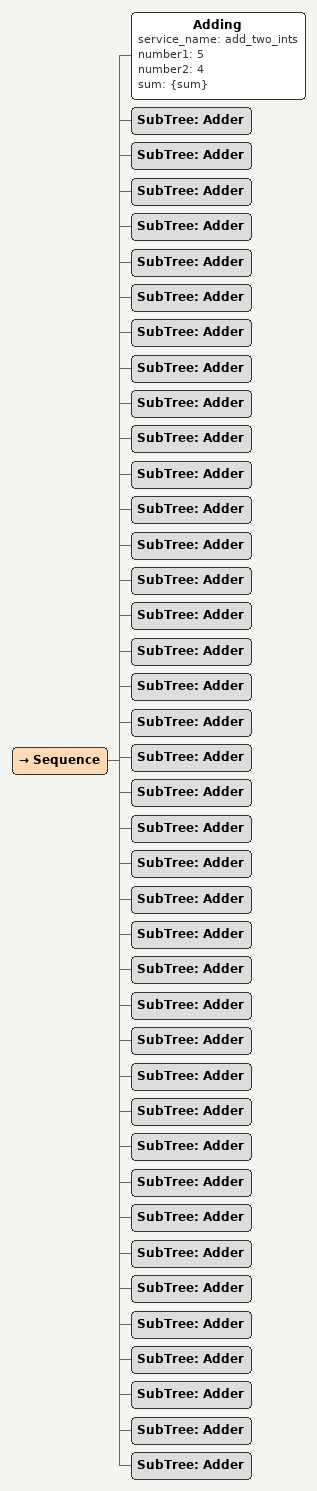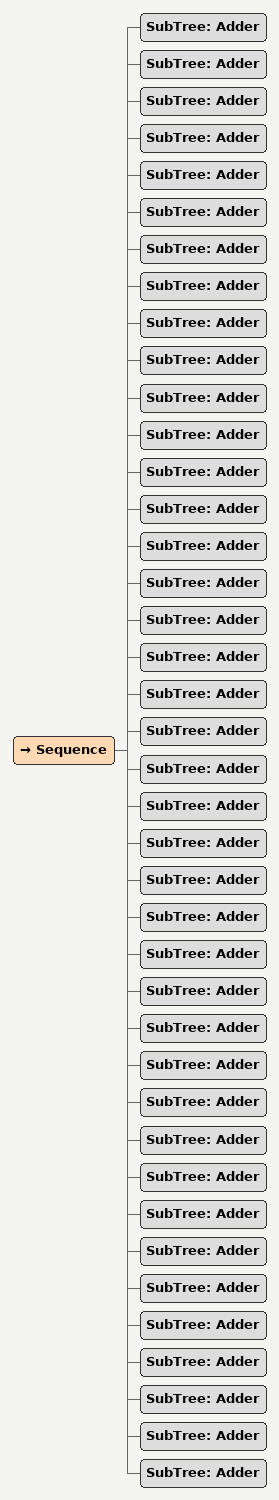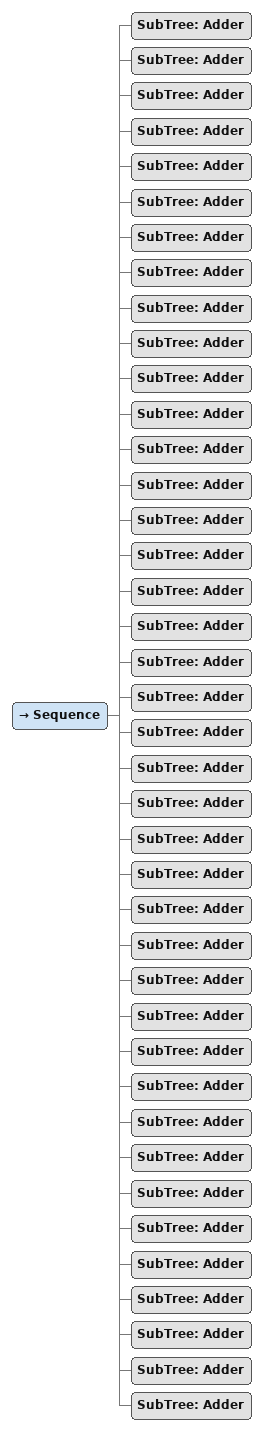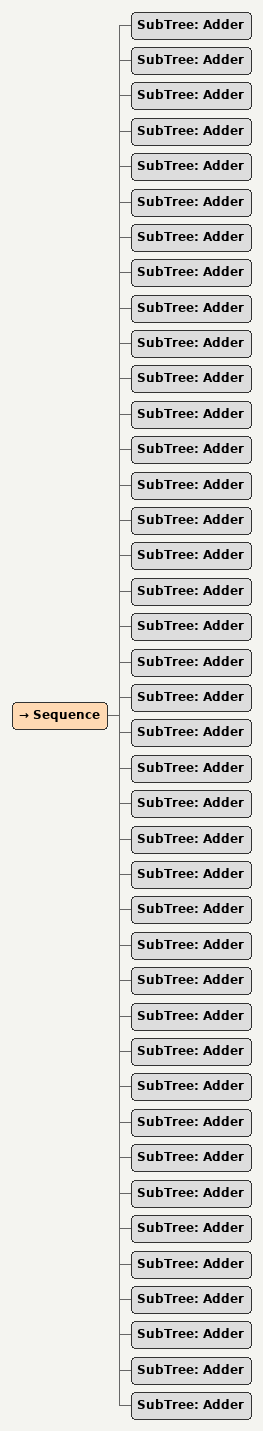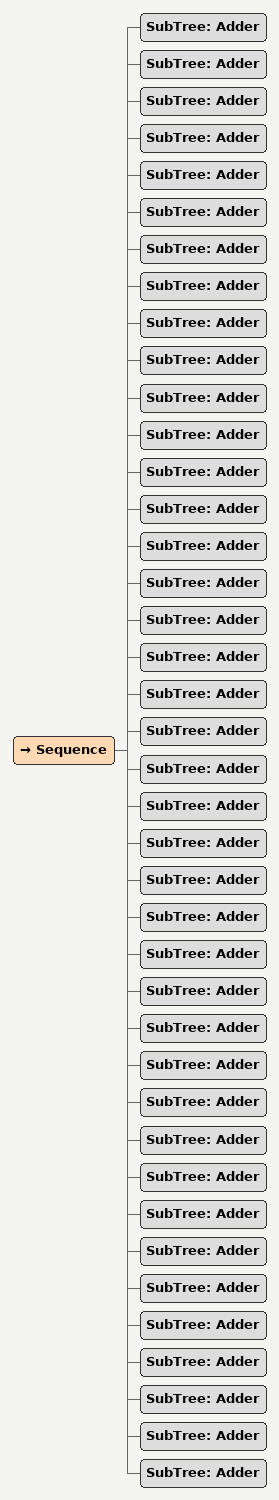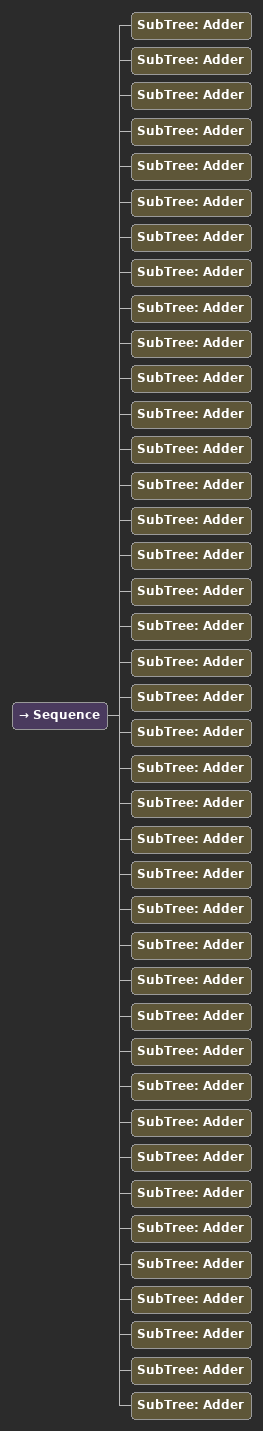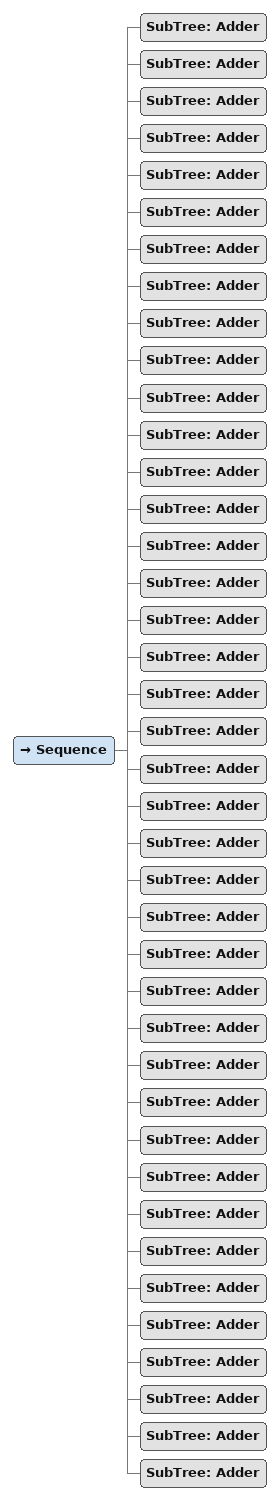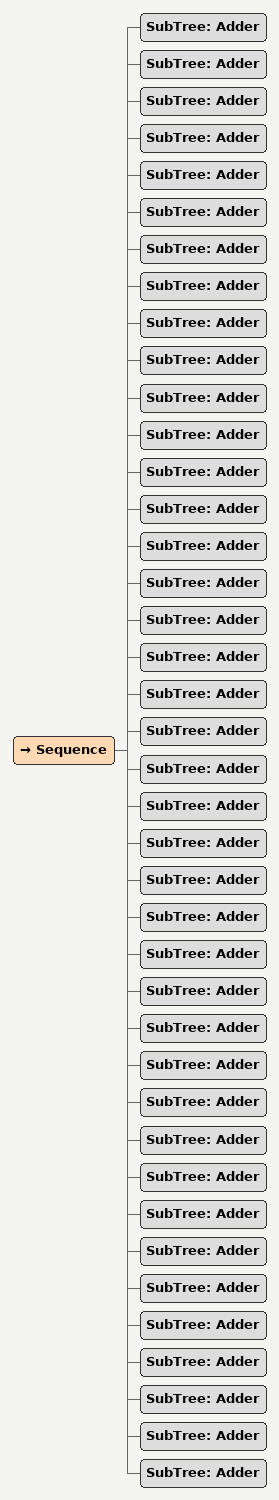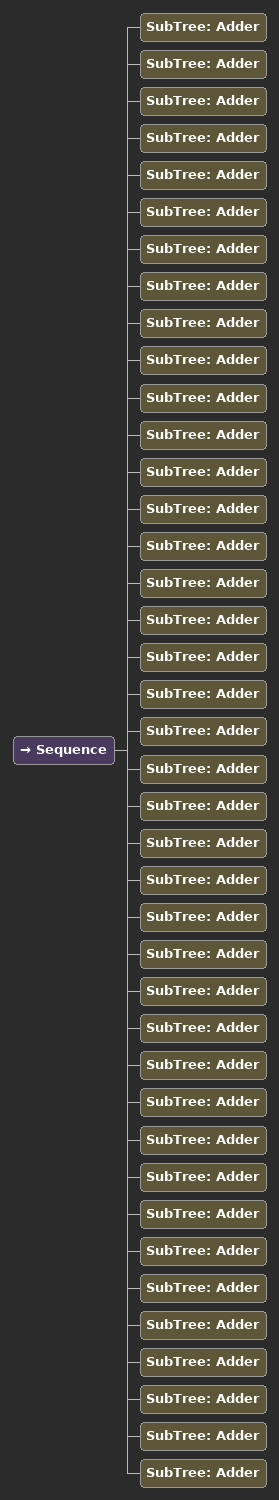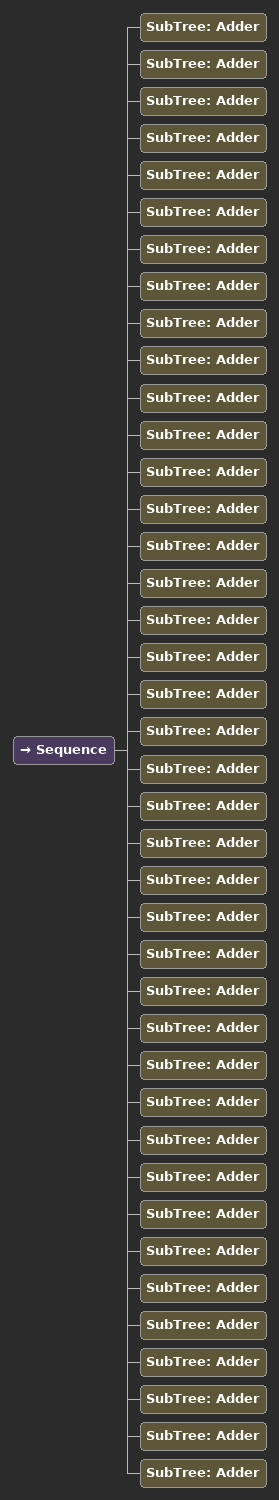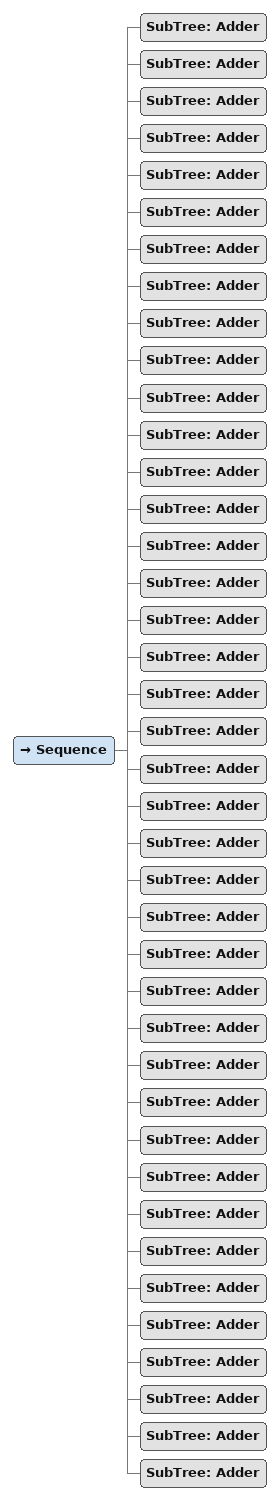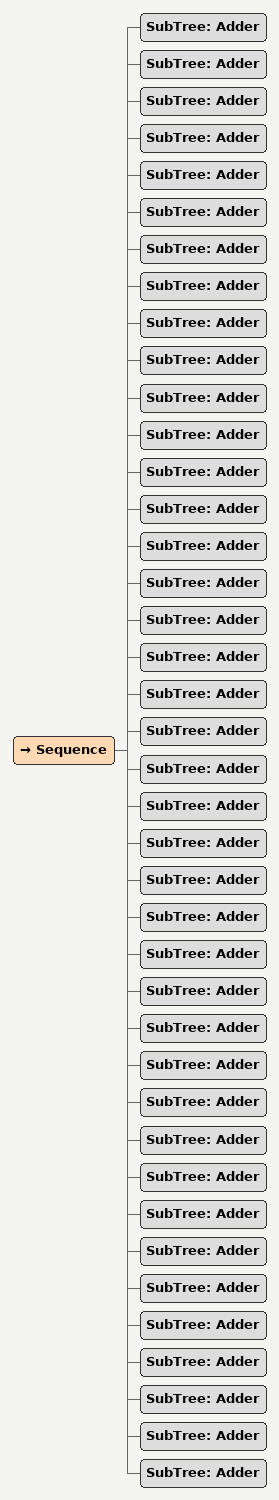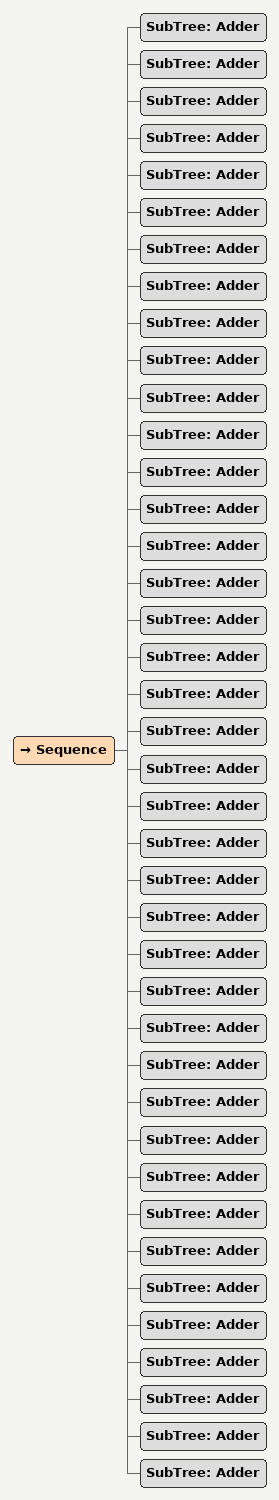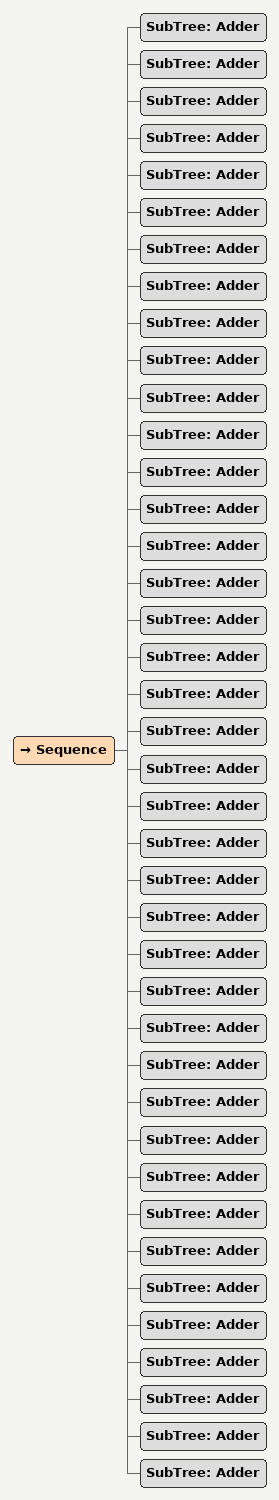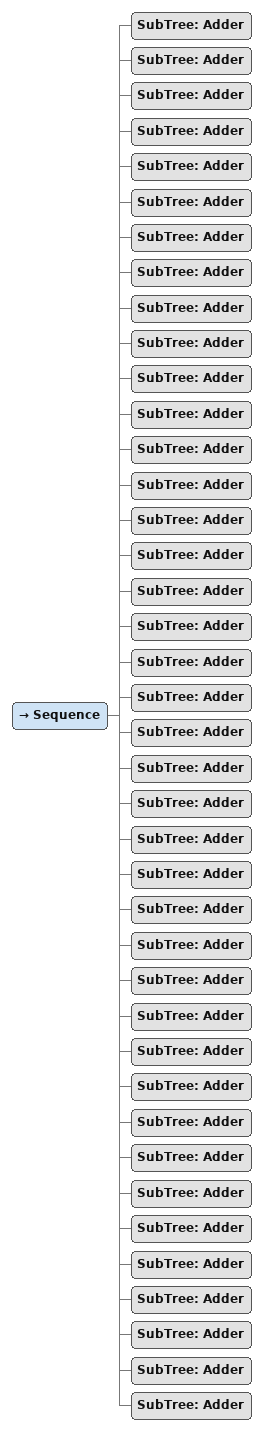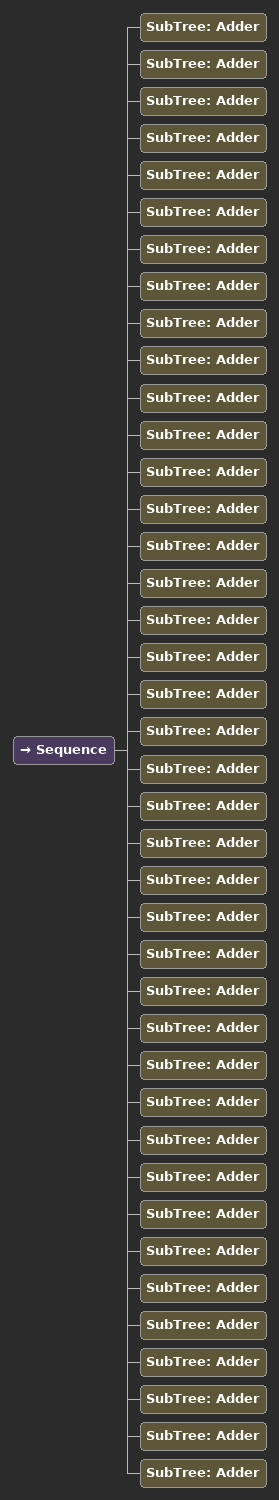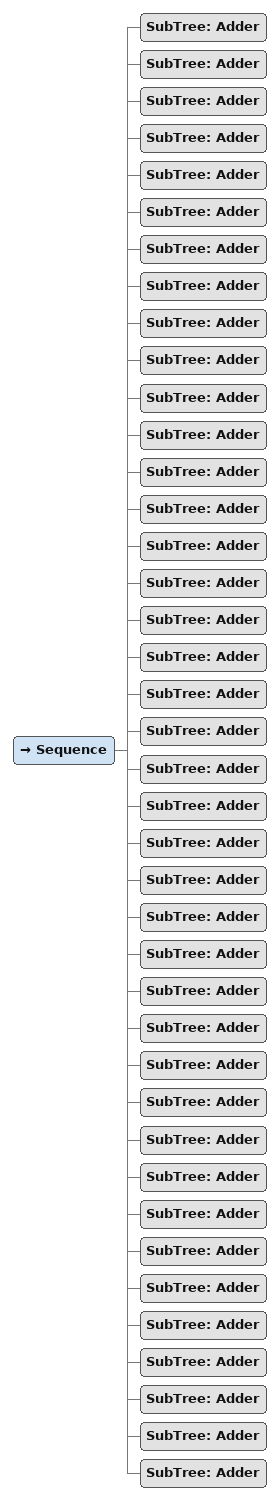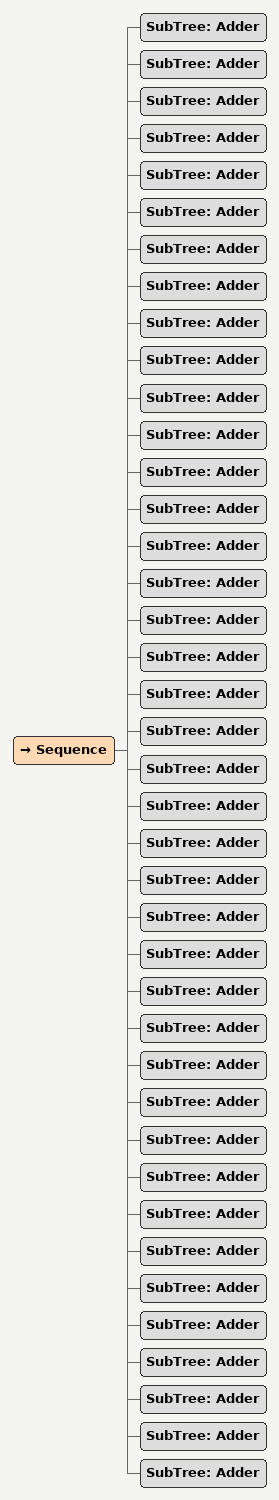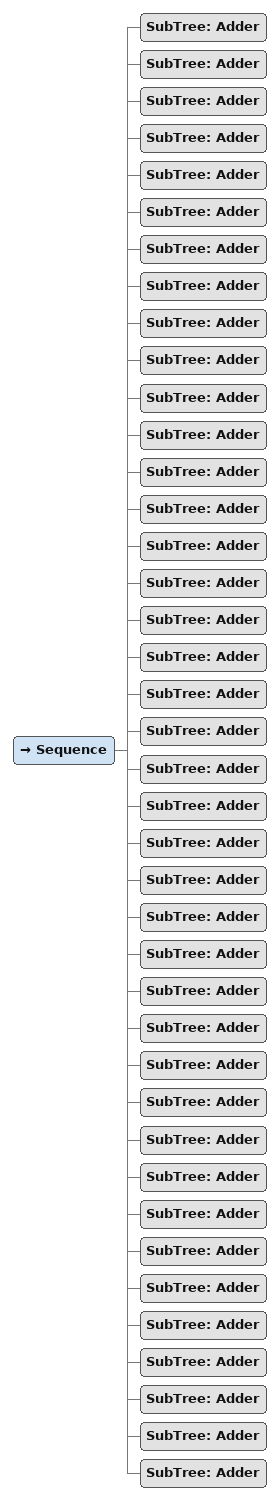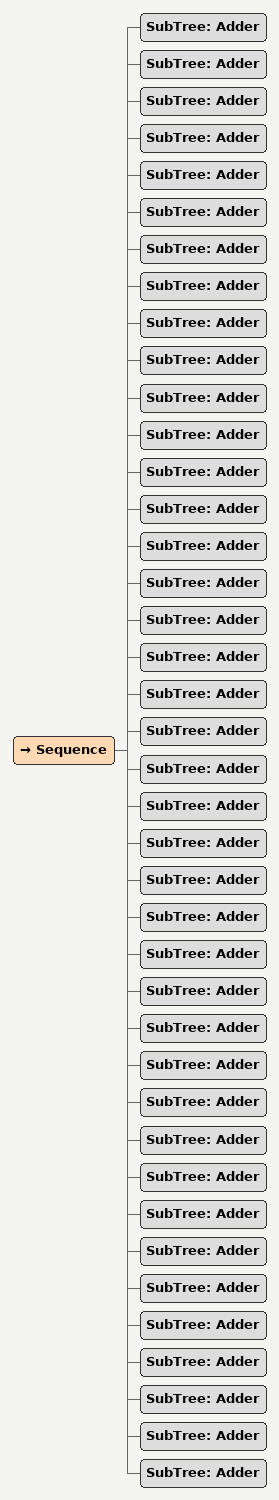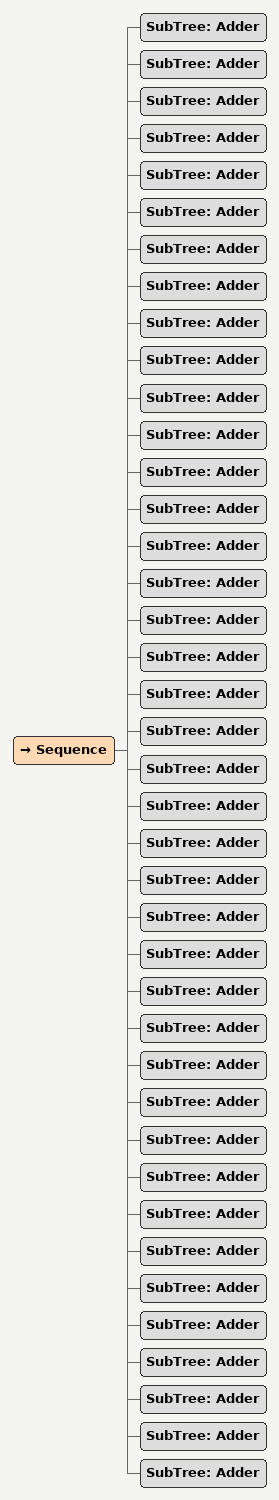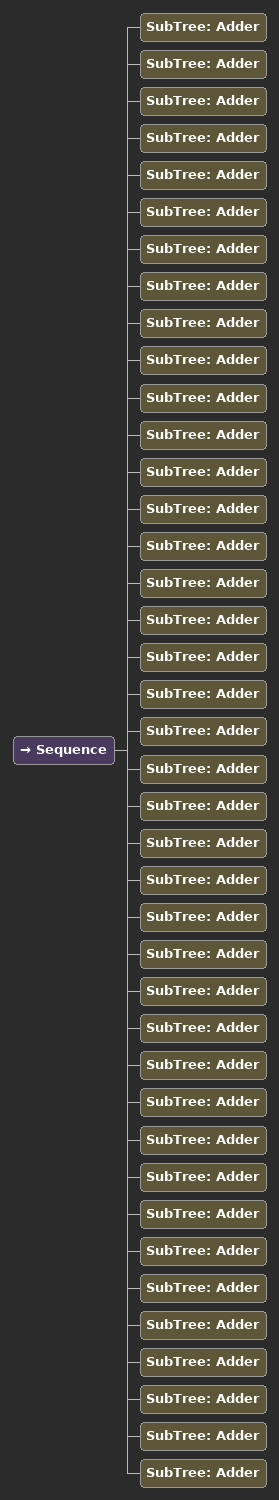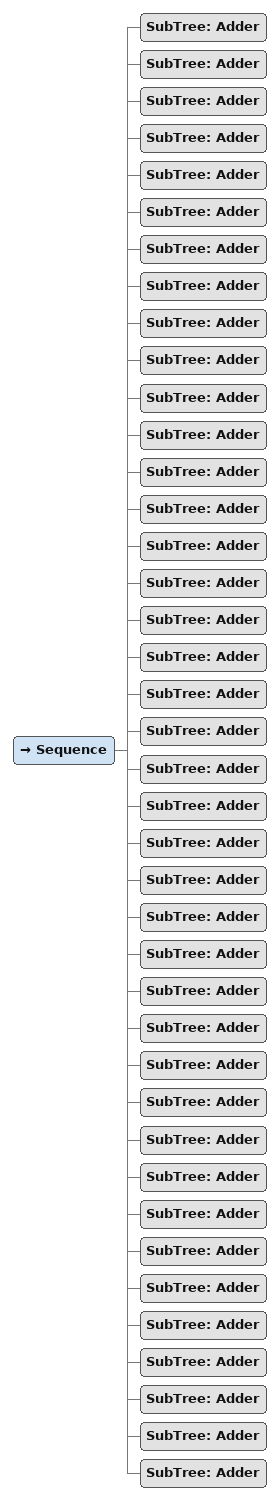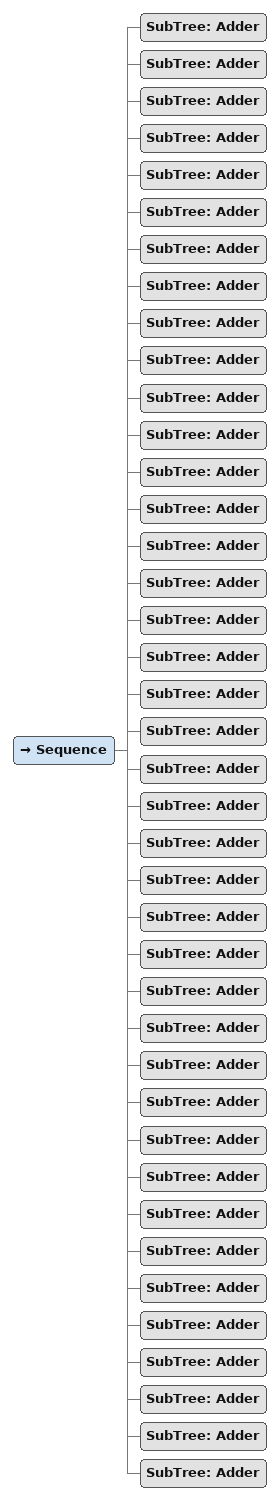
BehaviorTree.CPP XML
<Sequence>
  <Adding service_name="add_two_ints" number1="5" number2="4" sum="{sum}"/>
  <SubTree ID="Adder"/>
  <SubTree ID="Adder"/>
  <SubTree ID="Adder"/>
  <SubTree ID="Adder"/>
  <SubTree ID="Adder"/>
  <SubTree ID="Adder"/>
  <SubTree ID="Adder"/>
  <SubTree ID="Adder"/>
  <SubTree ID="Adder"/>
  <SubTree ID="Adder"/>
  <SubTree ID="Adder"/>
  <SubTree ID="Adder"/>
  <SubTree ID="Adder"/>
  <SubTree ID="Adder"/>
  <SubTree ID="Adder"/>
  <SubTree ID="Adder"/>
  <SubTree ID="Adder"/>
  <SubTree ID="Adder"/>
  <SubTree ID="Adder"/>
  <SubTree ID="Adder"/>
  <SubTree ID="Adder"/>
  <SubTree ID="Adder"/>
  <SubTree ID="Adder"/>
  <SubTree ID="Adder"/>
  <SubTree ID="Adder"/>
  <SubTree ID="Adder"/>
  <SubTree ID="Adder"/>
  <SubTree ID="Adder"/>
  <SubTree ID="Adder"/>
  <SubTree ID="Adder"/>
  <SubTree ID="Adder"/>
  <SubTree ID="Adder"/>
  <SubTree ID="Adder"/>
  <SubTree ID="Adder"/>
  <SubTree ID="Adder"/>
  <SubTree ID="Adder"/>
  <SubTree ID="Adder"/>
  <SubTree ID="Adder"/>
  <SubTree ID="Adder"/>
</Sequence>

<Sequence>
  <SubTree ID="Adder"/>
  <SubTree ID="Adder"/>
  <SubTree ID="Adder"/>
  <SubTree ID="Adder"/>
  <SubTree ID="Adder"/>
  <SubTree ID="Adder"/>
  <SubTree ID="Adder"/>
  <SubTree ID="Adder"/>
  <SubTree ID="Adder"/>
  <SubTree ID="Adder"/>
  <SubTree ID="Adder"/>
  <SubTree ID="Adder"/>
  <SubTree ID="Adder"/>
  <SubTree ID="Adder"/>
  <SubTree ID="Adder"/>
  <SubTree ID="Adder"/>
  <SubTree ID="Adder"/>
  <SubTree ID="Adder"/>
  <SubTree ID="Adder"/>
  <SubTree ID="Adder"/>
  <SubTree ID="Adder"/>
  <SubTree ID="Adder"/>
  <SubTree ID="Adder"/>
  <SubTree ID="Adder"/>
  <SubTree ID="Adder"/>
  <SubTree ID="Adder"/>
  <SubTree ID="Adder"/>
  <SubTree ID="Adder"/>
  <SubTree ID="Adder"/>
  <SubTree ID="Adder"/>
  <SubTree ID="Adder"/>
  <SubTree ID="Adder"/>
  <SubTree ID="Adder"/>
  <SubTree ID="Adder"/>
  <SubTree ID="Adder"/>
  <SubTree ID="Adder"/>
  <SubTree ID="Adder"/>
  <SubTree ID="Adder"/>
  <SubTree ID="Adder"/>
  <SubTree ID="Adder"/>
</Sequence>

<Sequence>
  <SubTree ID="Adder"/>
  <SubTree ID="Adder"/>
  <SubTree ID="Adder"/>
  <SubTree ID="Adder"/>
  <SubTree ID="Adder"/>
  <SubTree ID="Adder"/>
  <SubTree ID="Adder"/>
  <SubTree ID="Adder"/>
  <SubTree ID="Adder"/>
  <SubTree ID="Adder"/>
  <SubTree ID="Adder"/>
  <SubTree ID="Adder"/>
  <SubTree ID="Adder"/>
  <SubTree ID="Adder"/>
  <SubTree ID="Adder"/>
  <SubTree ID="Adder"/>
  <SubTree ID="Adder"/>
  <SubTree ID="Adder"/>
  <SubTree ID="Adder"/>
  <SubTree ID="Adder"/>
  <SubTree ID="Adder"/>
  <SubTree ID="Adder"/>
  <SubTree ID="Adder"/>
  <SubTree ID="Adder"/>
  <SubTree ID="Adder"/>
  <SubTree ID="Adder"/>
  <SubTree ID="Adder"/>
  <SubTree ID="Adder"/>
  <SubTree ID="Adder"/>
  <SubTree ID="Adder"/>
  <SubTree ID="Adder"/>
  <SubTree ID="Adder"/>
  <SubTree ID="Adder"/>
  <SubTree ID="Adder"/>
  <SubTree ID="Adder"/>
  <SubTree ID="Adder"/>
  <SubTree ID="Adder"/>
  <SubTree ID="Adder"/>
  <SubTree ID="Adder"/>
  <SubTree ID="Adder"/>
</Sequence>

<Sequence>
  <SubTree ID="Adder"/>
  <SubTree ID="Adder"/>
  <SubTree ID="Adder"/>
  <SubTree ID="Adder"/>
  <SubTree ID="Adder"/>
  <SubTree ID="Adder"/>
  <SubTree ID="Adder"/>
  <SubTree ID="Adder"/>
  <SubTree ID="Adder"/>
  <SubTree ID="Adder"/>
  <SubTree ID="Adder"/>
  <SubTree ID="Adder"/>
  <SubTree ID="Adder"/>
  <SubTree ID="Adder"/>
  <SubTree ID="Adder"/>
  <SubTree ID="Adder"/>
  <SubTree ID="Adder"/>
  <SubTree ID="Adder"/>
  <SubTree ID="Adder"/>
  <SubTree ID="Adder"/>
  <SubTree ID="Adder"/>
  <SubTree ID="Adder"/>
  <SubTree ID="Adder"/>
  <SubTree ID="Adder"/>
  <SubTree ID="Adder"/>
  <SubTree ID="Adder"/>
  <SubTree ID="Adder"/>
  <SubTree ID="Adder"/>
  <SubTree ID="Adder"/>
  <SubTree ID="Adder"/>
  <SubTree ID="Adder"/>
  <SubTree ID="Adder"/>
  <SubTree ID="Adder"/>
  <SubTree ID="Adder"/>
  <SubTree ID="Adder"/>
  <SubTree ID="Adder"/>
  <SubTree ID="Adder"/>
  <SubTree ID="Adder"/>
  <SubTree ID="Adder"/>
  <SubTree ID="Adder"/>
</Sequence>

<Sequence>
  <SubTree ID="Adder"/>
  <SubTree ID="Adder"/>
  <SubTree ID="Adder"/>
  <SubTree ID="Adder"/>
  <SubTree ID="Adder"/>
  <SubTree ID="Adder"/>
  <SubTree ID="Adder"/>
  <SubTree ID="Adder"/>
  <SubTree ID="Adder"/>
  <SubTree ID="Adder"/>
  <SubTree ID="Adder"/>
  <SubTree ID="Adder"/>
  <SubTree ID="Adder"/>
  <SubTree ID="Adder"/>
  <SubTree ID="Adder"/>
  <SubTree ID="Adder"/>
  <SubTree ID="Adder"/>
  <SubTree ID="Adder"/>
  <SubTree ID="Adder"/>
  <SubTree ID="Adder"/>
  <SubTree ID="Adder"/>
  <SubTree ID="Adder"/>
  <SubTree ID="Adder"/>
  <SubTree ID="Adder"/>
  <SubTree ID="Adder"/>
  <SubTree ID="Adder"/>
  <SubTree ID="Adder"/>
  <SubTree ID="Adder"/>
  <SubTree ID="Adder"/>
  <SubTree ID="Adder"/>
  <SubTree ID="Adder"/>
  <SubTree ID="Adder"/>
  <SubTree ID="Adder"/>
  <SubTree ID="Adder"/>
  <SubTree ID="Adder"/>
  <SubTree ID="Adder"/>
  <SubTree ID="Adder"/>
  <SubTree ID="Adder"/>
  <SubTree ID="Adder"/>
  <SubTree ID="Adder"/>
</Sequence>

<Sequence>
  <SubTree ID="Adder"/>
  <SubTree ID="Adder"/>
  <SubTree ID="Adder"/>
  <SubTree ID="Adder"/>
  <SubTree ID="Adder"/>
  <SubTree ID="Adder"/>
  <SubTree ID="Adder"/>
  <SubTree ID="Adder"/>
  <SubTree ID="Adder"/>
  <SubTree ID="Adder"/>
  <SubTree ID="Adder"/>
  <SubTree ID="Adder"/>
  <SubTree ID="Adder"/>
  <SubTree ID="Adder"/>
  <SubTree ID="Adder"/>
  <SubTree ID="Adder"/>
  <SubTree ID="Adder"/>
  <SubTree ID="Adder"/>
  <SubTree ID="Adder"/>
  <SubTree ID="Adder"/>
  <SubTree ID="Adder"/>
  <SubTree ID="Adder"/>
  <SubTree ID="Adder"/>
  <SubTree ID="Adder"/>
  <SubTree ID="Adder"/>
  <SubTree ID="Adder"/>
  <SubTree ID="Adder"/>
  <SubTree ID="Adder"/>
  <SubTree ID="Adder"/>
  <SubTree ID="Adder"/>
  <SubTree ID="Adder"/>
  <SubTree ID="Adder"/>
  <SubTree ID="Adder"/>
  <SubTree ID="Adder"/>
  <SubTree ID="Adder"/>
  <SubTree ID="Adder"/>
  <SubTree ID="Adder"/>
  <SubTree ID="Adder"/>
  <SubTree ID="Adder"/>
  <SubTree ID="Adder"/>
</Sequence>

<Sequence>
  <SubTree ID="Adder"/>
  <SubTree ID="Adder"/>
  <SubTree ID="Adder"/>
  <SubTree ID="Adder"/>
  <SubTree ID="Adder"/>
  <SubTree ID="Adder"/>
  <SubTree ID="Adder"/>
  <SubTree ID="Adder"/>
  <SubTree ID="Adder"/>
  <SubTree ID="Adder"/>
  <SubTree ID="Adder"/>
  <SubTree ID="Adder"/>
  <SubTree ID="Adder"/>
  <SubTree ID="Adder"/>
  <SubTree ID="Adder"/>
  <SubTree ID="Adder"/>
  <SubTree ID="Adder"/>
  <SubTree ID="Adder"/>
  <SubTree ID="Adder"/>
  <SubTree ID="Adder"/>
  <SubTree ID="Adder"/>
  <SubTree ID="Adder"/>
  <SubTree ID="Adder"/>
  <SubTree ID="Adder"/>
  <SubTree ID="Adder"/>
  <SubTree ID="Adder"/>
  <SubTree ID="Adder"/>
  <SubTree ID="Adder"/>
  <SubTree ID="Adder"/>
  <SubTree ID="Adder"/>
  <SubTree ID="Adder"/>
  <SubTree ID="Adder"/>
  <SubTree ID="Adder"/>
  <SubTree ID="Adder"/>
  <SubTree ID="Adder"/>
  <SubTree ID="Adder"/>
  <SubTree ID="Adder"/>
  <SubTree ID="Adder"/>
  <SubTree ID="Adder"/>
  <SubTree ID="Adder"/>
</Sequence>

<Sequence>
  <SubTree ID="Adder"/>
  <SubTree ID="Adder"/>
  <SubTree ID="Adder"/>
  <SubTree ID="Adder"/>
  <SubTree ID="Adder"/>
  <SubTree ID="Adder"/>
  <SubTree ID="Adder"/>
  <SubTree ID="Adder"/>
  <SubTree ID="Adder"/>
  <SubTree ID="Adder"/>
  <SubTree ID="Adder"/>
  <SubTree ID="Adder"/>
  <SubTree ID="Adder"/>
  <SubTree ID="Adder"/>
  <SubTree ID="Adder"/>
  <SubTree ID="Adder"/>
  <SubTree ID="Adder"/>
  <SubTree ID="Adder"/>
  <SubTree ID="Adder"/>
  <SubTree ID="Adder"/>
  <SubTree ID="Adder"/>
  <SubTree ID="Adder"/>
  <SubTree ID="Adder"/>
  <SubTree ID="Adder"/>
  <SubTree ID="Adder"/>
  <SubTree ID="Adder"/>
  <SubTree ID="Adder"/>
  <SubTree ID="Adder"/>
  <SubTree ID="Adder"/>
  <SubTree ID="Adder"/>
  <SubTree ID="Adder"/>
  <SubTree ID="Adder"/>
  <SubTree ID="Adder"/>
  <SubTree ID="Adder"/>
  <SubTree ID="Adder"/>
  <SubTree ID="Adder"/>
  <SubTree ID="Adder"/>
  <SubTree ID="Adder"/>
  <SubTree ID="Adder"/>
  <SubTree ID="Adder"/>
</Sequence>

<Sequence>
  <SubTree ID="Adder"/>
  <SubTree ID="Adder"/>
  <SubTree ID="Adder"/>
  <SubTree ID="Adder"/>
  <SubTree ID="Adder"/>
  <SubTree ID="Adder"/>
  <SubTree ID="Adder"/>
  <SubTree ID="Adder"/>
  <SubTree ID="Adder"/>
  <SubTree ID="Adder"/>
  <SubTree ID="Adder"/>
  <SubTree ID="Adder"/>
  <SubTree ID="Adder"/>
  <SubTree ID="Adder"/>
  <SubTree ID="Adder"/>
  <SubTree ID="Adder"/>
  <SubTree ID="Adder"/>
  <SubTree ID="Adder"/>
  <SubTree ID="Adder"/>
  <SubTree ID="Adder"/>
  <SubTree ID="Adder"/>
  <SubTree ID="Adder"/>
  <SubTree ID="Adder"/>
  <SubTree ID="Adder"/>
  <SubTree ID="Adder"/>
  <SubTree ID="Adder"/>
  <SubTree ID="Adder"/>
  <SubTree ID="Adder"/>
  <SubTree ID="Adder"/>
  <SubTree ID="Adder"/>
  <SubTree ID="Adder"/>
  <SubTree ID="Adder"/>
  <SubTree ID="Adder"/>
  <SubTree ID="Adder"/>
  <SubTree ID="Adder"/>
  <SubTree ID="Adder"/>
  <SubTree ID="Adder"/>
  <SubTree ID="Adder"/>
  <SubTree ID="Adder"/>
  <SubTree ID="Adder"/>
</Sequence>

<Sequence>
  <SubTree ID="Adder"/>
  <SubTree ID="Adder"/>
  <SubTree ID="Adder"/>
  <SubTree ID="Adder"/>
  <SubTree ID="Adder"/>
  <SubTree ID="Adder"/>
  <SubTree ID="Adder"/>
  <SubTree ID="Adder"/>
  <SubTree ID="Adder"/>
  <SubTree ID="Adder"/>
  <SubTree ID="Adder"/>
  <SubTree ID="Adder"/>
  <SubTree ID="Adder"/>
  <SubTree ID="Adder"/>
  <SubTree ID="Adder"/>
  <SubTree ID="Adder"/>
  <SubTree ID="Adder"/>
  <SubTree ID="Adder"/>
  <SubTree ID="Adder"/>
  <SubTree ID="Adder"/>
  <SubTree ID="Adder"/>
  <SubTree ID="Adder"/>
  <SubTree ID="Adder"/>
  <SubTree ID="Adder"/>
  <SubTree ID="Adder"/>
  <SubTree ID="Adder"/>
  <SubTree ID="Adder"/>
  <SubTree ID="Adder"/>
  <SubTree ID="Adder"/>
  <SubTree ID="Adder"/>
  <SubTree ID="Adder"/>
  <SubTree ID="Adder"/>
  <SubTree ID="Adder"/>
  <SubTree ID="Adder"/>
  <SubTree ID="Adder"/>
  <SubTree ID="Adder"/>
  <SubTree ID="Adder"/>
  <SubTree ID="Adder"/>
  <SubTree ID="Adder"/>
  <SubTree ID="Adder"/>
</Sequence>

<Sequence>
  <SubTree ID="Adder"/>
  <SubTree ID="Adder"/>
  <SubTree ID="Adder"/>
  <SubTree ID="Adder"/>
  <SubTree ID="Adder"/>
  <SubTree ID="Adder"/>
  <SubTree ID="Adder"/>
  <SubTree ID="Adder"/>
  <SubTree ID="Adder"/>
  <SubTree ID="Adder"/>
  <SubTree ID="Adder"/>
  <SubTree ID="Adder"/>
  <SubTree ID="Adder"/>
  <SubTree ID="Adder"/>
  <SubTree ID="Adder"/>
  <SubTree ID="Adder"/>
  <SubTree ID="Adder"/>
  <SubTree ID="Adder"/>
  <SubTree ID="Adder"/>
  <SubTree ID="Adder"/>
  <SubTree ID="Adder"/>
  <SubTree ID="Adder"/>
  <SubTree ID="Adder"/>
  <SubTree ID="Adder"/>
  <SubTree ID="Adder"/>
  <SubTree ID="Adder"/>
  <SubTree ID="Adder"/>
  <SubTree ID="Adder"/>
  <SubTree ID="Adder"/>
  <SubTree ID="Adder"/>
  <SubTree ID="Adder"/>
  <SubTree ID="Adder"/>
  <SubTree ID="Adder"/>
  <SubTree ID="Adder"/>
  <SubTree ID="Adder"/>
  <SubTree ID="Adder"/>
  <SubTree ID="Adder"/>
  <SubTree ID="Adder"/>
  <SubTree ID="Adder"/>
  <SubTree ID="Adder"/>
</Sequence>

<Sequence>
  <SubTree ID="Adder"/>
  <SubTree ID="Adder"/>
  <SubTree ID="Adder"/>
  <SubTree ID="Adder"/>
  <SubTree ID="Adder"/>
  <SubTree ID="Adder"/>
  <SubTree ID="Adder"/>
  <SubTree ID="Adder"/>
  <SubTree ID="Adder"/>
  <SubTree ID="Adder"/>
  <SubTree ID="Adder"/>
  <SubTree ID="Adder"/>
  <SubTree ID="Adder"/>
  <SubTree ID="Adder"/>
  <SubTree ID="Adder"/>
  <SubTree ID="Adder"/>
  <SubTree ID="Adder"/>
  <SubTree ID="Adder"/>
  <SubTree ID="Adder"/>
  <SubTree ID="Adder"/>
  <SubTree ID="Adder"/>
  <SubTree ID="Adder"/>
  <SubTree ID="Adder"/>
  <SubTree ID="Adder"/>
  <SubTree ID="Adder"/>
  <SubTree ID="Adder"/>
  <SubTree ID="Adder"/>
  <SubTree ID="Adder"/>
  <SubTree ID="Adder"/>
  <SubTree ID="Adder"/>
  <SubTree ID="Adder"/>
  <SubTree ID="Adder"/>
  <SubTree ID="Adder"/>
  <SubTree ID="Adder"/>
  <SubTree ID="Adder"/>
  <SubTree ID="Adder"/>
  <SubTree ID="Adder"/>
  <SubTree ID="Adder"/>
  <SubTree ID="Adder"/>
  <SubTree ID="Adder"/>
</Sequence>

<Sequence>
  <SubTree ID="Adder"/>
  <SubTree ID="Adder"/>
  <SubTree ID="Adder"/>
  <SubTree ID="Adder"/>
  <SubTree ID="Adder"/>
  <SubTree ID="Adder"/>
  <SubTree ID="Adder"/>
  <SubTree ID="Adder"/>
  <SubTree ID="Adder"/>
  <SubTree ID="Adder"/>
  <SubTree ID="Adder"/>
  <SubTree ID="Adder"/>
  <SubTree ID="Adder"/>
  <SubTree ID="Adder"/>
  <SubTree ID="Adder"/>
  <SubTree ID="Adder"/>
  <SubTree ID="Adder"/>
  <SubTree ID="Adder"/>
  <SubTree ID="Adder"/>
  <SubTree ID="Adder"/>
  <SubTree ID="Adder"/>
  <SubTree ID="Adder"/>
  <SubTree ID="Adder"/>
  <SubTree ID="Adder"/>
  <SubTree ID="Adder"/>
  <SubTree ID="Adder"/>
  <SubTree ID="Adder"/>
  <SubTree ID="Adder"/>
  <SubTree ID="Adder"/>
  <SubTree ID="Adder"/>
  <SubTree ID="Adder"/>
  <SubTree ID="Adder"/>
  <SubTree ID="Adder"/>
  <SubTree ID="Adder"/>
  <SubTree ID="Adder"/>
  <SubTree ID="Adder"/>
  <SubTree ID="Adder"/>
  <SubTree ID="Adder"/>
  <SubTree ID="Adder"/>
  <SubTree ID="Adder"/>
</Sequence>

<Sequence>
  <SubTree ID="Adder"/>
  <SubTree ID="Adder"/>
  <SubTree ID="Adder"/>
  <SubTree ID="Adder"/>
  <SubTree ID="Adder"/>
  <SubTree ID="Adder"/>
  <SubTree ID="Adder"/>
  <SubTree ID="Adder"/>
  <SubTree ID="Adder"/>
  <SubTree ID="Adder"/>
  <SubTree ID="Adder"/>
  <SubTree ID="Adder"/>
  <SubTree ID="Adder"/>
  <SubTree ID="Adder"/>
  <SubTree ID="Adder"/>
  <SubTree ID="Adder"/>
  <SubTree ID="Adder"/>
  <SubTree ID="Adder"/>
  <SubTree ID="Adder"/>
  <SubTree ID="Adder"/>
  <SubTree ID="Adder"/>
  <SubTree ID="Adder"/>
  <SubTree ID="Adder"/>
  <SubTree ID="Adder"/>
  <SubTree ID="Adder"/>
  <SubTree ID="Adder"/>
  <SubTree ID="Adder"/>
  <SubTree ID="Adder"/>
  <SubTree ID="Adder"/>
  <SubTree ID="Adder"/>
  <SubTree ID="Adder"/>
  <SubTree ID="Adder"/>
  <SubTree ID="Adder"/>
  <SubTree ID="Adder"/>
  <SubTree ID="Adder"/>
  <SubTree ID="Adder"/>
  <SubTree ID="Adder"/>
  <SubTree ID="Adder"/>
  <SubTree ID="Adder"/>
  <SubTree ID="Adder"/>
</Sequence>

<Sequence>
  <SubTree ID="Adder"/>
  <SubTree ID="Adder"/>
  <SubTree ID="Adder"/>
  <SubTree ID="Adder"/>
  <SubTree ID="Adder"/>
  <SubTree ID="Adder"/>
  <SubTree ID="Adder"/>
  <SubTree ID="Adder"/>
  <SubTree ID="Adder"/>
  <SubTree ID="Adder"/>
  <SubTree ID="Adder"/>
  <SubTree ID="Adder"/>
  <SubTree ID="Adder"/>
  <SubTree ID="Adder"/>
  <SubTree ID="Adder"/>
  <SubTree ID="Adder"/>
  <SubTree ID="Adder"/>
  <SubTree ID="Adder"/>
  <SubTree ID="Adder"/>
  <SubTree ID="Adder"/>
  <SubTree ID="Adder"/>
  <SubTree ID="Adder"/>
  <SubTree ID="Adder"/>
  <SubTree ID="Adder"/>
  <SubTree ID="Adder"/>
  <SubTree ID="Adder"/>
  <SubTree ID="Adder"/>
  <SubTree ID="Adder"/>
  <SubTree ID="Adder"/>
  <SubTree ID="Adder"/>
  <SubTree ID="Adder"/>
  <SubTree ID="Adder"/>
  <SubTree ID="Adder"/>
  <SubTree ID="Adder"/>
  <SubTree ID="Adder"/>
  <SubTree ID="Adder"/>
  <SubTree ID="Adder"/>
  <SubTree ID="Adder"/>
  <SubTree ID="Adder"/>
  <SubTree ID="Adder"/>
</Sequence>

<Sequence>
  <SubTree ID="Adder"/>
  <SubTree ID="Adder"/>
  <SubTree ID="Adder"/>
  <SubTree ID="Adder"/>
  <SubTree ID="Adder"/>
  <SubTree ID="Adder"/>
  <SubTree ID="Adder"/>
  <SubTree ID="Adder"/>
  <SubTree ID="Adder"/>
  <SubTree ID="Adder"/>
  <SubTree ID="Adder"/>
  <SubTree ID="Adder"/>
  <SubTree ID="Adder"/>
  <SubTree ID="Adder"/>
  <SubTree ID="Adder"/>
  <SubTree ID="Adder"/>
  <SubTree ID="Adder"/>
  <SubTree ID="Adder"/>
  <SubTree ID="Adder"/>
  <SubTree ID="Adder"/>
  <SubTree ID="Adder"/>
  <SubTree ID="Adder"/>
  <SubTree ID="Adder"/>
  <SubTree ID="Adder"/>
  <SubTree ID="Adder"/>
  <SubTree ID="Adder"/>
  <SubTree ID="Adder"/>
  <SubTree ID="Adder"/>
  <SubTree ID="Adder"/>
  <SubTree ID="Adder"/>
  <SubTree ID="Adder"/>
  <SubTree ID="Adder"/>
  <SubTree ID="Adder"/>
  <SubTree ID="Adder"/>
  <SubTree ID="Adder"/>
  <SubTree ID="Adder"/>
  <SubTree ID="Adder"/>
  <SubTree ID="Adder"/>
  <SubTree ID="Adder"/>
  <SubTree ID="Adder"/>
</Sequence>

<Sequence>
  <SubTree ID="Adder"/>
  <SubTree ID="Adder"/>
  <SubTree ID="Adder"/>
  <SubTree ID="Adder"/>
  <SubTree ID="Adder"/>
  <SubTree ID="Adder"/>
  <SubTree ID="Adder"/>
  <SubTree ID="Adder"/>
  <SubTree ID="Adder"/>
  <SubTree ID="Adder"/>
  <SubTree ID="Adder"/>
  <SubTree ID="Adder"/>
  <SubTree ID="Adder"/>
  <SubTree ID="Adder"/>
  <SubTree ID="Adder"/>
  <SubTree ID="Adder"/>
  <SubTree ID="Adder"/>
  <SubTree ID="Adder"/>
  <SubTree ID="Adder"/>
  <SubTree ID="Adder"/>
  <SubTree ID="Adder"/>
  <SubTree ID="Adder"/>
  <SubTree ID="Adder"/>
  <SubTree ID="Adder"/>
  <SubTree ID="Adder"/>
  <SubTree ID="Adder"/>
  <SubTree ID="Adder"/>
  <SubTree ID="Adder"/>
  <SubTree ID="Adder"/>
  <SubTree ID="Adder"/>
  <SubTree ID="Adder"/>
  <SubTree ID="Adder"/>
  <SubTree ID="Adder"/>
  <SubTree ID="Adder"/>
  <SubTree ID="Adder"/>
  <SubTree ID="Adder"/>
  <SubTree ID="Adder"/>
  <SubTree ID="Adder"/>
  <SubTree ID="Adder"/>
  <SubTree ID="Adder"/>
</Sequence>

<Sequence>
  <SubTree ID="Adder"/>
  <SubTree ID="Adder"/>
  <SubTree ID="Adder"/>
  <SubTree ID="Adder"/>
  <SubTree ID="Adder"/>
  <SubTree ID="Adder"/>
  <SubTree ID="Adder"/>
  <SubTree ID="Adder"/>
  <SubTree ID="Adder"/>
  <SubTree ID="Adder"/>
  <SubTree ID="Adder"/>
  <SubTree ID="Adder"/>
  <SubTree ID="Adder"/>
  <SubTree ID="Adder"/>
  <SubTree ID="Adder"/>
  <SubTree ID="Adder"/>
  <SubTree ID="Adder"/>
  <SubTree ID="Adder"/>
  <SubTree ID="Adder"/>
  <SubTree ID="Adder"/>
  <SubTree ID="Adder"/>
  <SubTree ID="Adder"/>
  <SubTree ID="Adder"/>
  <SubTree ID="Adder"/>
  <SubTree ID="Adder"/>
  <SubTree ID="Adder"/>
  <SubTree ID="Adder"/>
  <SubTree ID="Adder"/>
  <SubTree ID="Adder"/>
  <SubTree ID="Adder"/>
  <SubTree ID="Adder"/>
  <SubTree ID="Adder"/>
  <SubTree ID="Adder"/>
  <SubTree ID="Adder"/>
  <SubTree ID="Adder"/>
  <SubTree ID="Adder"/>
  <SubTree ID="Adder"/>
  <SubTree ID="Adder"/>
  <SubTree ID="Adder"/>
  <SubTree ID="Adder"/>
</Sequence>

<Sequence>
  <SubTree ID="Adder"/>
  <SubTree ID="Adder"/>
  <SubTree ID="Adder"/>
  <SubTree ID="Adder"/>
  <SubTree ID="Adder"/>
  <SubTree ID="Adder"/>
  <SubTree ID="Adder"/>
  <SubTree ID="Adder"/>
  <SubTree ID="Adder"/>
  <SubTree ID="Adder"/>
  <SubTree ID="Adder"/>
  <SubTree ID="Adder"/>
  <SubTree ID="Adder"/>
  <SubTree ID="Adder"/>
  <SubTree ID="Adder"/>
  <SubTree ID="Adder"/>
  <SubTree ID="Adder"/>
  <SubTree ID="Adder"/>
  <SubTree ID="Adder"/>
  <SubTree ID="Adder"/>
  <SubTree ID="Adder"/>
  <SubTree ID="Adder"/>
  <SubTree ID="Adder"/>
  <SubTree ID="Adder"/>
  <SubTree ID="Adder"/>
  <SubTree ID="Adder"/>
  <SubTree ID="Adder"/>
  <SubTree ID="Adder"/>
  <SubTree ID="Adder"/>
  <SubTree ID="Adder"/>
  <SubTree ID="Adder"/>
  <SubTree ID="Adder"/>
  <SubTree ID="Adder"/>
  <SubTree ID="Adder"/>
  <SubTree ID="Adder"/>
  <SubTree ID="Adder"/>
  <SubTree ID="Adder"/>
  <SubTree ID="Adder"/>
  <SubTree ID="Adder"/>
  <SubTree ID="Adder"/>
</Sequence>

<Sequence>
  <SubTree ID="Adder"/>
  <SubTree ID="Adder"/>
  <SubTree ID="Adder"/>
  <SubTree ID="Adder"/>
  <SubTree ID="Adder"/>
  <SubTree ID="Adder"/>
  <SubTree ID="Adder"/>
  <SubTree ID="Adder"/>
  <SubTree ID="Adder"/>
  <SubTree ID="Adder"/>
  <SubTree ID="Adder"/>
  <SubTree ID="Adder"/>
  <SubTree ID="Adder"/>
  <SubTree ID="Adder"/>
  <SubTree ID="Adder"/>
  <SubTree ID="Adder"/>
  <SubTree ID="Adder"/>
  <SubTree ID="Adder"/>
  <SubTree ID="Adder"/>
  <SubTree ID="Adder"/>
  <SubTree ID="Adder"/>
  <SubTree ID="Adder"/>
  <SubTree ID="Adder"/>
  <SubTree ID="Adder"/>
  <SubTree ID="Adder"/>
  <SubTree ID="Adder"/>
  <SubTree ID="Adder"/>
  <SubTree ID="Adder"/>
  <SubTree ID="Adder"/>
  <SubTree ID="Adder"/>
  <SubTree ID="Adder"/>
  <SubTree ID="Adder"/>
  <SubTree ID="Adder"/>
  <SubTree ID="Adder"/>
  <SubTree ID="Adder"/>
  <SubTree ID="Adder"/>
  <SubTree ID="Adder"/>
  <SubTree ID="Adder"/>
  <SubTree ID="Adder"/>
  <SubTree ID="Adder"/>
</Sequence>

<Sequence>
  <SubTree ID="Adder"/>
  <SubTree ID="Adder"/>
  <SubTree ID="Adder"/>
  <SubTree ID="Adder"/>
  <SubTree ID="Adder"/>
  <SubTree ID="Adder"/>
  <SubTree ID="Adder"/>
  <SubTree ID="Adder"/>
  <SubTree ID="Adder"/>
  <SubTree ID="Adder"/>
  <SubTree ID="Adder"/>
  <SubTree ID="Adder"/>
  <SubTree ID="Adder"/>
  <SubTree ID="Adder"/>
  <SubTree ID="Adder"/>
  <SubTree ID="Adder"/>
  <SubTree ID="Adder"/>
  <SubTree ID="Adder"/>
  <SubTree ID="Adder"/>
  <SubTree ID="Adder"/>
  <SubTree ID="Adder"/>
  <SubTree ID="Adder"/>
  <SubTree ID="Adder"/>
  <SubTree ID="Adder"/>
  <SubTree ID="Adder"/>
  <SubTree ID="Adder"/>
  <SubTree ID="Adder"/>
  <SubTree ID="Adder"/>
  <SubTree ID="Adder"/>
  <SubTree ID="Adder"/>
  <SubTree ID="Adder"/>
  <SubTree ID="Adder"/>
  <SubTree ID="Adder"/>
  <SubTree ID="Adder"/>
  <SubTree ID="Adder"/>
  <SubTree ID="Adder"/>
  <SubTree ID="Adder"/>
  <SubTree ID="Adder"/>
  <SubTree ID="Adder"/>
  <SubTree ID="Adder"/>
</Sequence>

<Sequence>
  <SubTree ID="Adder"/>
  <SubTree ID="Adder"/>
  <SubTree ID="Adder"/>
  <SubTree ID="Adder"/>
  <SubTree ID="Adder"/>
  <SubTree ID="Adder"/>
  <SubTree ID="Adder"/>
  <SubTree ID="Adder"/>
  <SubTree ID="Adder"/>
  <SubTree ID="Adder"/>
  <SubTree ID="Adder"/>
  <SubTree ID="Adder"/>
  <SubTree ID="Adder"/>
  <SubTree ID="Adder"/>
  <SubTree ID="Adder"/>
  <SubTree ID="Adder"/>
  <SubTree ID="Adder"/>
  <SubTree ID="Adder"/>
  <SubTree ID="Adder"/>
  <SubTree ID="Adder"/>
  <SubTree ID="Adder"/>
  <SubTree ID="Adder"/>
  <SubTree ID="Adder"/>
  <SubTree ID="Adder"/>
  <SubTree ID="Adder"/>
  <SubTree ID="Adder"/>
  <SubTree ID="Adder"/>
  <SubTree ID="Adder"/>
  <SubTree ID="Adder"/>
  <SubTree ID="Adder"/>
  <SubTree ID="Adder"/>
  <SubTree ID="Adder"/>
  <SubTree ID="Adder"/>
  <SubTree ID="Adder"/>
  <SubTree ID="Adder"/>
  <SubTree ID="Adder"/>
  <SubTree ID="Adder"/>
  <SubTree ID="Adder"/>
  <SubTree ID="Adder"/>
  <SubTree ID="Adder"/>
</Sequence>

<Sequence>
  <SubTree ID="Adder"/>
  <SubTree ID="Adder"/>
  <SubTree ID="Adder"/>
  <SubTree ID="Adder"/>
  <SubTree ID="Adder"/>
  <SubTree ID="Adder"/>
  <SubTree ID="Adder"/>
  <SubTree ID="Adder"/>
  <SubTree ID="Adder"/>
  <SubTree ID="Adder"/>
  <SubTree ID="Adder"/>
  <SubTree ID="Adder"/>
  <SubTree ID="Adder"/>
  <SubTree ID="Adder"/>
  <SubTree ID="Adder"/>
  <SubTree ID="Adder"/>
  <SubTree ID="Adder"/>
  <SubTree ID="Adder"/>
  <SubTree ID="Adder"/>
  <SubTree ID="Adder"/>
  <SubTree ID="Adder"/>
  <SubTree ID="Adder"/>
  <SubTree ID="Adder"/>
  <SubTree ID="Adder"/>
  <SubTree ID="Adder"/>
  <SubTree ID="Adder"/>
  <SubTree ID="Adder"/>
  <SubTree ID="Adder"/>
  <SubTree ID="Adder"/>
  <SubTree ID="Adder"/>
  <SubTree ID="Adder"/>
  <SubTree ID="Adder"/>
  <SubTree ID="Adder"/>
  <SubTree ID="Adder"/>
  <SubTree ID="Adder"/>
  <SubTree ID="Adder"/>
  <SubTree ID="Adder"/>
  <SubTree ID="Adder"/>
  <SubTree ID="Adder"/>
  <SubTree ID="Adder"/>
</Sequence>

<Sequence>
  <SubTree ID="Adder"/>
  <SubTree ID="Adder"/>
  <SubTree ID="Adder"/>
  <SubTree ID="Adder"/>
  <SubTree ID="Adder"/>
  <SubTree ID="Adder"/>
  <SubTree ID="Adder"/>
  <SubTree ID="Adder"/>
  <SubTree ID="Adder"/>
  <SubTree ID="Adder"/>
  <SubTree ID="Adder"/>
  <SubTree ID="Adder"/>
  <SubTree ID="Adder"/>
  <SubTree ID="Adder"/>
  <SubTree ID="Adder"/>
  <SubTree ID="Adder"/>
  <SubTree ID="Adder"/>
  <SubTree ID="Adder"/>
  <SubTree ID="Adder"/>
  <SubTree ID="Adder"/>
  <SubTree ID="Adder"/>
  <SubTree ID="Adder"/>
  <SubTree ID="Adder"/>
  <SubTree ID="Adder"/>
  <SubTree ID="Adder"/>
  <SubTree ID="Adder"/>
  <SubTree ID="Adder"/>
  <SubTree ID="Adder"/>
  <SubTree ID="Adder"/>
  <SubTree ID="Adder"/>
  <SubTree ID="Adder"/>
  <SubTree ID="Adder"/>
  <SubTree ID="Adder"/>
  <SubTree ID="Adder"/>
  <SubTree ID="Adder"/>
  <SubTree ID="Adder"/>
  <SubTree ID="Adder"/>
  <SubTree ID="Adder"/>
  <SubTree ID="Adder"/>
  <SubTree ID="Adder"/>
</Sequence>
